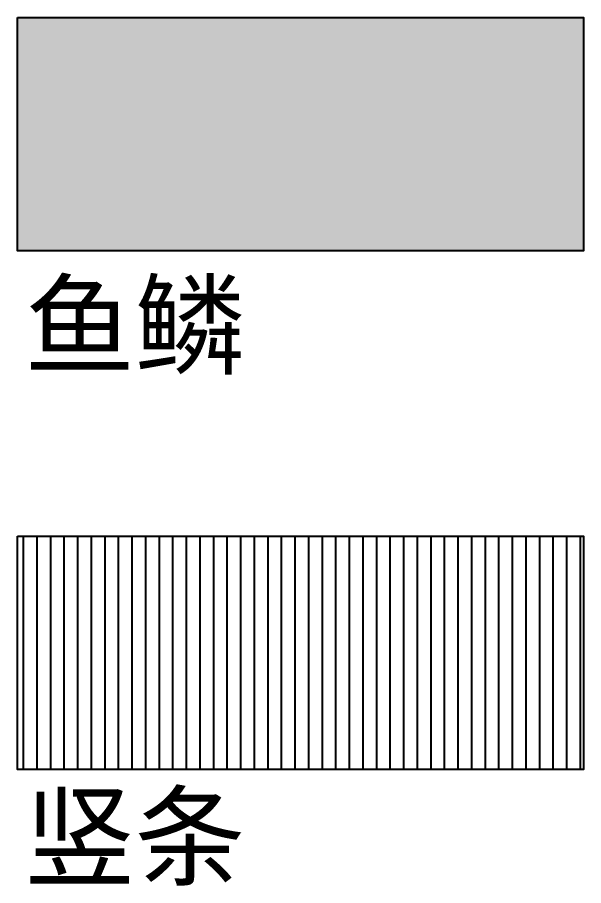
# Model space of a CAD drawing. Header units: millimetres. Extents: x -4199 to 23701, y -2708 to 11766.
# Drawn here: x 15332 to 16523, y 3296 to 5123 of the extents above; entities that cross this region are included whole.
import ezdxf

# ---------------------------------------------------------------- set-up
doc = ezdxf.new("R2010")
doc.units = ezdxf.units.MM
for name, color, linetype in [('A-DOOR-PANEL', 2, 'Continuous'), ('A-HATCH-SAMPLE', 7, 'Continuous'), ('A-HATCH-SAMPLE-TEXT', 7, 'Continuous')]:
    doc.layers.add(name, color=color, linetype=linetype)
doc.styles.add('工程字', font='')
doc.styles.get('工程字').set_extended_font_data('SimSun')

msp = doc.modelspace()

# ---------------------------------------------------------------- hatches: boundary and pattern name
at = {"layer": 'A-HATCH-SAMPLE', "true_color": 0xc7c8ca}
h = msp.add_hatch(dxfattribs=at)
h.set_pattern_fill('YULIN', color=9, scale=0.8, pattern_type=2)
h.set_pattern_definition([(116.56505, (-52631.785, 60283.637), (-120.0024, 120.0024), [2.55556, -265.77796]), (135, (-52632.93, 60285.92), (-5e-06, -120.002395), [2.42441, -167.2846]), (135, (-52634.64, 60287.64), (-5e-06, -120.002395), [2.42441, -167.2846]), (165.963756, (-52636.356, 60289.351), (-360.007198, 120.002403), [2.3561, -492.42646]), (168.690067, (-52638.642, 60289.923), (-480.009599, 120.002404), [2.91378, -608.9808]), (0, (-52643.78, 60290.5), (0, 120.0024), [2.28576, -117.71664]), (11.309932, (-52646.642, 60289.923), (480.0096, 120.0023994), [2.91378, -608.9808]), (14.036243, (-52648.928, 60289.351), (360.0072, 120.002399), [2.3561, -492.42646]), (45, (-52650.64, 60287.64), (0, 120.0024), [2.42441, -167.2846]), (45, (-52652.36, 60285.92), (0, 120.0024), [2.42441, -167.2846]), (63.43495, (-52653.5, 60283.637), (120.0024, 120.0024), [2.55556, -265.77796]), (128.659808, (-52627.785, 60288.78), (-360.007198, 480.0096007), [3.659, -764.73127]), (141.34019, (-52630.07, 60291.637), (-120.0023987, 120.002401), [3.659, -764.73127]), (156.80141, (-52632.928, 60293.923), (-600.0119974, 240.004805), [4.35196, -909.55904]), (164.054604, (-52636.928, 60295.637), (-360.0071996, 120.0024), [4.16015, -869.47048]), (0, (-52644.36, 60296.78), (0, 120.0024), [3.42864, -116.57376]), (15.945396, (-52648.356, 60295.637), (360.0071996, 120.0023998), [4.16015, -869.47048]), (23.19859, (-52652.356, 60293.923), (600.0119992, 240.0048002), [4.35196, -909.55904]), (38.659808, (-52655.214, 60291.637), (120.0024, 120.0023998), [3.659, -764.73127]), (51.340192, (-52657.5, 60288.78), (360.0072, 480.0095992), [3.659, -764.73127]), (130.601294, (-52623.213, 60292.78), (-600.011992, 720.014406), [5.26842, -1101.09904]), (144.462322, (-52626.642, 60296.78), (-360.007199, 240.0048013), [4.91571, -1027.38392]), (159.443954, (-52630.642, 60299.637), (-600.0119965, 240.004808), [4.88239, -1020.41856]), (167.471192, (-52635.213, 60301.352), (-600.011999, 120.002403), [5.26842, -1101.09904]), (0, (-52644.93, 60302.5), (0, 120.0024), [4.57152, -115.43088]), (12.528808, (-52650.071, 60301.352), (600.0119996, 120.0024004), [5.26842, -1101.09904]), (20.556045, (-52654.642, 60299.637), (600.0119998, 240.0047997), [4.88239, -1020.41856]), (35.537678, (-52658.642, 60296.78), (360.0072, 240.0047997), [4.91571, -1027.38392]), (49.398705, (-52662.071, 60292.78), (600.0120003, 720.014399), [5.26842, -1101.09904]), (131.185925, (-52618.642, 60296.78), (-120.0023993, 120.0024), [6.07449, -1269.56848]), (146.30993, (-52622.64, 60301.352), (-120.002399, 120.0024), [6.18107, -426.49374]), (153.43495, (-52627.785, 60304.78), (-120.002398, 120.0024), [6.3889, -261.94462]), (169.695153, (-52633.499, 60307.638), (-720.0143988, 120.0024067), [6.3889, -1335.27872]), (0, (-52645.5, 60308.78), (0, 120.0024), [5.7144, -114.288]), (10.304846, (-52651.785, 60307.638), (720.0144, 120.0023993), [6.3889, -1335.27872]), (26.56505, (-52657.5, 60304.78), (120.0024, 120.0024), [6.3889, -261.94462]), (33.690067, (-52662.642, 60301.352), (240.0048, 120.0024), [6.18107, -426.49374]), (48.814075, (-52666.642, 60296.78), (120.0023996, 120.0023997), [6.07449, -1269.56848]), (41.185925, (-52667.214, 60304.78), (840.0167985, 720.0143972), [6.07449, -1269.56848]), (45, (-52671.785, 60300.21), (0, 120.0024), [6.4651, -163.24391]), (135, (-52613.5, 60300.21), (-5e-06, -120.002395), [6.4651, -163.24391]), (138.814074, (-52618.07, 60304.78), (-840.0167873, 720.0144103), [6.07449, -1269.56848]), (48.012787, (-52676.928, 60303.066), (120.0023997, 120.0023998), [7.68794, -1606.7792]), (131.987212, (-52608.356, 60303.066), (-120.0023987, 120.0024008), [7.68794, -1606.7792]), (56.309932, (-52682.643, 60305.352), (120.002399, 120.0024), [4.12071, -428.55409]), (123.690067, (-52602.64, 60305.352), (-120.002398, 120.0024), [4.12071, -428.55409]), (90, (-52694.64, 60308.21), (-120.0024, 7e-15), [0.57144, -119.43096]), (90, (-52590.64, 60308.21), (-120.0024, 7e-15), [0.57144, -119.43096]), (0, (-52584.93, 60260.78), (0, 120.0024), [2.28576, -117.71664]), (26.56505, (-52587.21, 60259.637), (120.0024, 120.0024), [2.55556, -265.77796]), (14.036243, (-52589.498, 60259.065), (360.0072, 120.002399), [2.3561, -492.42646]), (45, (-52591.21, 60257.35), (0, 120.0024), [2.42441, -167.2846]), (56.309932, (-52592.355, 60255.637), (120.0024, 240.0048), [2.06036, -430.61445]), (63.43495, (-52593.5, 60253.35), (120.0024, 120.0024), [2.55556, -265.77796]), (9.462322, (-52586.07, 60266.494), (600.012, 120.0024), [3.47593, -726.47017]), (18.43495, (-52589.498, 60265.35), (240.0048, 120.0024), [3.6141, -375.8668]), (26.56505, (-52592.927, 60263.637), (120.0024, 120.0024), [3.83334, -264.50018]), (38.659808, (-52595.784, 60261.35), (480.0095995, 360.0071997), [3.659, -764.73127]), (59.036243, (-52597.498, 60258.494), (120.0024, 240.0047995), [3.33204, -696.39618]), (7.125016, (-52587.212, 60272.208), (840.0167995, 120.0024), [4.6071, -962.88312]), (15.945396, (-52591.212, 60271.065), (360.0071996, 120.0023998), [4.16015, -869.47048]), (29.744881, (-52595.212, 60268.78), (240.0047997, 120.0024), [4.6071, -962.88312]), (29.744881, (-52599.213, 60266.494), (600.0119995, 360.0071997), [4.6071, -962.88312]), (50.194429, (-52602.07, 60263.065), (480.0096, 600.012), [4.46309, -932.7856]), (5.710593, (-52588.355, 60278.494), (1080.0215927, 120.0023993), [5.7429, -1200.26624]), (18.43495, (-52593.5, 60276.78), (240.0048, 120.0024), [5.42116, -374.05975]), (23.962489, (-52598.641, 60274.494), (840.0167997, 360.0071986), [5.62803, -1176.25848]), (40.601295, (-52602.641, 60271.065), (120.0023998, 120.0023996), [5.26842, -1101.09904]), (48.814075, (-52606.641, 60266.494), (120.0023996, 120.0023997), [6.07449, -1269.56848]), (4.763642, (-52589.498, 60284.209), (1320.0263934, 120.0023994), [6.88105, -1438.1392]), (15.255119, (-52595.784, 60282.494), (480.0095998, 120.0024003), [6.51542, -1361.7224]), (28.61046, (-52602.07, 60279.066), (1080.0215955, 600.0119959), [7.16012, -1496.4656]), (37.874984, (-52607.213, 60275.065), (480.0096, 360.0071997), [6.51542, -1361.7224]), (48.36646, (-52611.784, 60269.923), (840.0167997, 960.0191975), [6.88105, -1438.1392]), (8.130102, (-52590.641, 60289.923), (720.0144, 120.0024), [8.08138, -840.46368]), (17.102729, (-52598.07, 60287.637), (360.00719975, 120.00239945), [7.77242, -1624.43664]), (24.77514, (-52605.4984, 60284.2085), (240.0047995, 120.0023994), [8.18178, -1709.99104]), (39.289407, (-52611.784, 60279.0655), (720.0143996, 600.0119983), [8.12169, -1697.4328]), (50.710593, (-52616.927, 60272.78), (600.0119994, 720.0143986), [8.12169, -1697.4328]), (7.125016, (-52591.784, 60295.637), (840.0167995, 120.0024), [9.2142, -958.27608]), (14.036243, (-52600.927, 60293.352), (360.0072, 120.002399), [9.42443, -485.35814]), (28.072487, (-52609.4985, 60288.78), (1560.03119596, 840.0167966), [9.71448, -2030.32632]), (40.236358, (-52616.927, 60282.494), (720.01439517, 600.0119958), [9.73127, -2033.83592]), (52.431408, (-52622.6416, 60275.0655), (360.00720024, 480.0095991), [9.37231, -1958.81336]), (5.194429, (-52595.212, 60307.638), (1200.024, 120.0024), [12.62352, -1312.84624]), (18.43495, (-52607.213, 60303.637), (240.0048, 120.0024), [12.64936, -366.83154]), (30.068583, (-52618.07, 60297.3516), (840.0167943, 480.0095963), [12.54568, -2622.0468]), (41.4236656, (-52627.7846, 60288.78), (1080.02159814, 960.01919753), [12.95544, -2707.68712]), (56.309932, (-52634.642, 60278.494), (120.0024, 240.0048), [12.36214, -420.31266]), (116.56505, (-52691.786, 60253.35), (-120.0024, 120.0024), [2.55556, -265.77796]), (123.690067, (-52692.93, 60255.637), (-120.002398, 240.004801), [2.06036, -430.61445]), (135, (-52694.07, 60257.35), (-5e-06, -120.002395), [2.42441, -167.2846]), (165.963756, (-52695.786, 60259.065), (-360.007198, 120.002403), [2.3561, -492.42646]), (153.43495, (-52698.07, 60259.637), (-120.002398, 120.0024), [2.55556, -265.77796]), (0, (-52702.64, 60260.78), (0, 120.0024), [2.28576, -117.71664]), (120.963756, (-52687.786, 60258.494), (-120.0023978, 240.0048007), [3.33204, -696.39618]), (141.34019, (-52689.5, 60261.35), (-480.009595, 360.007206), [3.659, -764.73127]), (153.43495, (-52692.357, 60263.637), (-120.002398, 120.0024), [3.83334, -264.50018]), (161.56505, (-52695.786, 60265.35), (-240.0048, 120.0024), [3.6141, -375.8668]), (170.537677, (-52699.215, 60266.494), (-600.0119983, 120.002408), [3.47593, -726.47017]), (129.805571, (-52683.214, 60263.065), (-480.009599, 600.0120007), [4.46309, -932.7856]), (150.255118, (-52686.071, 60266.494), (-600.0119952, 360.0072069), [4.6071, -962.88312]), (150.255118, (-52690.072, 60268.78), (-240.0047983, 120.002403), [4.6071, -962.88312]), (164.054604, (-52694.072, 60271.065), (-360.0071996, 120.0024), [4.16015, -869.47048]), (172.874983, (-52698.072, 60272.208), (-840.0167981, 120.0024092), [4.6071, -962.88312]), (131.185925, (-52678.643, 60266.494), (-120.0023993, 120.0024), [6.07449, -1269.56848]), (139.398705, (-52682.643, 60271.065), (-120.0023993, 120.0024), [5.26842, -1101.09904]), (156.037511, (-52686.643, 60274.494), (-240.0047994, 120.0023998), [5.62803, -1176.25848]), (161.56505, (-52691.786, 60276.78), (-240.0048, 120.0024), [5.42116, -374.05975]), (174.289406, (-52696.929, 60278.494), (-1080.021591, 120.0024152), [5.7429, -1200.26624]), (131.633539, (-52673.5, 60269.923), (-840.016793, 960.0192033), [6.88105, -1438.1392]), (142.125016, (-52678.071, 60275.065), (-480.0095977, 360.0072028), [6.51542, -1361.7224]), (151.38954, (-52683.214, 60279.066), (-1080.0215916, 600.012003), [7.16012, -1496.4656]), (164.744881, (-52689.5, 60282.494), (-480.0095993, 120.0024025), [6.51542, -1361.7224]), (175.236358, (-52695.786, 60284.209), (-1320.0263928, 120.0024065), [6.88105, -1438.1392]), (129.289406, (-52668.357, 60272.78), (-480.0095907, 600.0120066), [8.12169, -1697.4328]), (140.710593, (-52673.5, 60279.0655), (-600.01199835, 480.0096011), [8.12169, -1697.4328]), (155.224859, (-52679.786, 60284.2085), (-240.0047988, 120.0024008), [8.18178, -1709.99104]), (162.897271, (-52687.214, 60287.637), (-360.00719975, 120.0023994), [7.77242, -1624.43664]), (171.869897, (-52694.643, 60289.923), (-720.0143987, 120.0024076), [8.08138, -840.46368]), (127.568592, (-52662.6424, 60275.0655), (-360.0071994, 480.0095997), [9.37231, -1958.81336]), (139.763641, (-52668.357, 60282.494), (-720.01438787, 600.01200454), [9.73127, -2033.83592]), (151.927513, (-52675.7855, 60288.78), (-1560.0311945, 840.01679925), [9.71448, -2030.32632]), (165.963756, (-52684.357, 60293.352), (-360.007198, 120.002403), [9.42443, -485.35814]), (172.874983, (-52693.5, 60295.637), (-840.0167981, 120.0024092), [9.2142, -958.27608]), (123.690067, (-52650.642, 60278.494), (-120.002398, 240.004801), [12.36214, -420.31266]), (138.576334, (-52657.4995, 60288.78), (-1080.02159144, 960.01920507), [12.95544, -2707.68712]), (149.931417, (-52667.214, 60297.3516), (-840.01679265, 480.0095992), [12.54568, -2622.0468]), (161.56505, (-52678.07, 60303.637), (-240.0048, 120.0024), [12.64936, -366.83154]), (174.805571, (-52690.072, 60307.638), (-1200.0239998, 120.0024015), [12.62352, -1312.84624]), (116.56505, (-52631.785, 60223.636), (-120.0024, 120.0024), [2.55556, -265.77796]), (135, (-52632.93, 60225.92), (-5e-06, -120.002395), [2.42441, -167.2846]), (135, (-52634.64, 60227.64), (-5e-06, -120.002395), [2.42441, -167.2846]), (165.963756, (-52636.356, 60229.35), (-360.007198, 120.002403), [2.3561, -492.42646]), (168.690067, (-52638.642, 60229.922), (-480.009599, 120.002404), [2.91378, -608.9808]), (0, (-52643.78, 60230.49), (0, 120.0024), [2.28576, -117.71664]), (11.309932, (-52646.642, 60229.922), (480.0096, 120.0023994), [2.91378, -608.9808]), (14.036243, (-52648.928, 60229.35), (360.0072, 120.002399), [2.3561, -492.42646]), (45, (-52650.64, 60227.64), (0, 120.0024), [2.42441, -167.2846]), (45, (-52652.36, 60225.92), (0, 120.0024), [2.42441, -167.2846]), (63.43495, (-52653.5, 60223.636), (120.0024, 120.0024), [2.55556, -265.77796]), (128.659808, (-52627.785, 60228.779), (-120.0023993, 120.0024004), [3.659, -764.73127]), (141.34019, (-52630.07, 60231.636), (-120.0023987, 120.002401), [3.659, -764.73127]), (156.80141, (-52632.928, 60233.922), (-240.004799, 120.0024013), [4.35196, -909.55904]), (164.054604, (-52636.928, 60235.636), (-480.0095996, 120.0024008), [4.16015, -869.47048]), (0, (-52644.36, 60236.78), (0, 120.0024), [3.42864, -116.57376]), (15.945396, (-52648.356, 60235.636), (480.0095997, 120.0024005), [4.16015, -869.47048]), (23.19859, (-52652.356, 60233.922), (240.0047997, 120.0023998), [4.35196, -909.55904]), (38.659808, (-52655.214, 60231.636), (120.0024, 120.0023998), [3.659, -764.73127]), (51.340192, (-52657.5, 60228.779), (360.0072, 480.0095992), [3.659, -764.73127]), (130.601294, (-52623.213, 60232.779), (-600.011992, 720.014406), [5.26842, -1101.09904]), (144.462322, (-52626.642, 60236.779), (-360.007199, 240.0048013), [4.91571, -1027.38392]), (159.443954, (-52630.642, 60239.636), (-360.007198, 120.0024048), [4.88239, -1020.41856]), (167.471192, (-52635.213, 60241.35), (-600.011999, 120.002403), [5.26842, -1101.09904]), (0, (-52644.93, 60242.49), (0, 120.0024), [4.57152, -115.43088]), (12.528808, (-52650.071, 60241.35), (600.0119996, 120.0024004), [5.26842, -1101.09904]), (20.556045, (-52654.642, 60239.636), (360.0071996, 120.0024), [4.88239, -1020.41856]), (35.537678, (-52658.642, 60236.779), (480.0096, 360.0071988), [4.91571, -1027.38392]), (49.398705, (-52662.071, 60232.779), (120.0023994, 120.0024), [5.26842, -1101.09904]), (131.185925, (-52618.642, 60236.779), (-120.0023993, 120.0024), [6.07449, -1269.56848]), (146.30993, (-52622.64, 60241.35), (-120.002399, 120.0024), [6.18107, -426.49374]), (153.43495, (-52627.785, 60244.78), (-120.002398, 120.0024), [6.3889, -261.94462]), (169.695153, (-52633.499, 60247.636), (-720.0143988, 120.0024067), [6.3889, -1335.27872]), (0, (-52645.5, 60248.78), (0, 120.0024), [5.7144, -114.288]), (10.304846, (-52651.785, 60247.636), (720.0144, 120.0023993), [6.3889, -1335.27872]), (26.56505, (-52657.5, 60244.78), (120.0024, 120.0024), [6.3889, -261.94462]), (33.690067, (-52662.642, 60241.35), (240.0048, 120.0024), [6.18107, -426.49374]), (48.814075, (-52666.642, 60236.779), (720.0143986, 840.0167973), [6.07449, -1269.56848]), (131.987212, (-52613.499, 60240.208), (-960.0191857, 1080.0216026), [7.68794, -1606.7792]), (147.528807, (-52618.642, 60245.922), (-360.0071972, 240.0048037), [7.45067, -1557.1892]), (157.380135, (-52624.927, 60249.922), (-840.0167935, 360.0071979), [7.42872, -1552.60248]), (165.963756, (-52631.785, 60252.78), (-360.007198, 120.002403), [7.06832, -487.71425]), (0, (-52646.64, 60254.49), (0, 120.0024), [8.00016, -112.00224]), (14.036243, (-52653.5, 60252.78), (360.0072, 120.002399), [7.06832, -487.71425]), (22.619865, (-52660.357, 60249.922), (840.0167941, 360.0071967), [7.42872, -1552.60248]), (32.471192, (-52666.6425, 60245.922), (360.0072002, 240.0047993), [7.45067, -1557.1892]), (48.012787, (-52671.7855, 60240.208), (120.0023997, 120.0023998), [7.68794, -1606.7792]), (129.805571, (-52608.356, 60243.065), (-120.0023998, 120.0024), [8.92618, -928.32248]), (145.304846, (-52614.07, 60249.922), (-360.00719746, 240.00480254), [9.03526, -1888.36928]), (156.80141, (-52621.499, 60255.065), (-240.004799, 120.0024013), [8.70391, -905.20712]), (165.068582, (-52629.499, 60258.494), (-1320.0263888, 360.0072173), [8.87113, -1854.06704]), (0, (-52647.21, 60260.78), (0, 120.0024), [9.14304, -110.85936]), (14.931417, (-52655.785, 60258.494), (1320.02639445, 360.0071966), [8.87113, -1854.06704]), (23.19859, (-52663.785, 60255.065), (600.0119992, 240.0048002), [8.70391, -905.20712]), (34.6951535, (-52671.214, 60249.922), (360.00719955, 240.0047994), [9.03526, -1888.36928]), (50.194429, (-52676.928, 60243.065), (480.0096, 600.012), [8.92618, -928.32248]), (130.601294, (-52602.641, 60245.35), (-120.0023984, 120.002401), [10.53683, -1095.83056]), (141.842773, (-52609.4985, 60253.351), (-1080.02159283, 840.0168069), [10.1742, -2126.40776]), (154.798876, (-52617.4987, 60259.6366), (-240.00479896, 120.00240134), [10.73638, -2243.904]), (167.471192, (-52627.213, 60264.208), (-600.011999, 120.002403), [10.53683, -1095.83056]), (0, (-52647.78, 60266.49), (0, 120.0024), [10.28592, -109.71648]), (12.528808, (-52658.071, 60264.208), (600.0119996, 120.0024004), [10.53683, -1095.83056]), (25.201124, (-52667.7854, 60259.6366), (240.0047998, 120.00239967), [10.73638, -2243.904]), (38.1572265, (-52675.7855, 60253.351), (1080.02160014, 840.0167975), [10.1742, -2126.40776]), (49.398705, (-52682.643, 60245.35), (600.0120003, 720.014399), [10.53683, -1095.83056]), (123.690067, (-52590.64, 60248.208), (-120.002398, 120.0024), [12.36214, -420.31266]), (138.576334, (-52597.498, 60258.4937), (-960.01919118, 840.01680335), [12.95544, -2707.68712]), (149.931417, (-52607.213, 60267.0653), (-1440.0287939, 840.01680244), [12.54568, -2622.0468]), (161.56505, (-52618.07, 60273.35), (-240.0048, 120.0024), [12.64936, -366.83154]), (174.805571, (-52630.07, 60277.351), (-1200.0239998, 120.0024015), [12.62352, -1312.84624]), (5.194429, (-52655.214, 60277.351), (1200.024, 120.0024), [12.62352, -1312.84624]), (18.43495, (-52667.214, 60273.35), (240.0048, 120.0024), [12.64936, -366.83154]), (30.068583, (-52678.0713, 60267.0653), (1440.02879683, 840.01679743), [12.54568, -2622.0468]), (41.4236656, (-52687.786, 60258.4937), (960.01919704, 840.01679664), [12.95544, -2707.68712]), (56.309932, (-52694.643, 60248.208), (120.0024, 240.0048), [12.36214, -420.31266]), (0, (-52584.93, 60200.78), (0, 120.0024), [2.28576, -117.71664]), (26.56505, (-52587.21, 60199.635), (120.0024, 120.0024), [2.55556, -265.77796]), (14.036243, (-52589.498, 60199.064), (360.0072, 120.002399), [2.3561, -492.42646]), (45, (-52591.21, 60197.35), (0, 120.0024), [2.42441, -167.2846]), (56.309932, (-52592.355, 60195.635), (120.0024, 240.0048), [2.06036, -430.61445]), (63.43495, (-52593.5, 60193.35), (120.0024, 120.0024), [2.55556, -265.77796]), (0, (-52586.07, 60206.49), (0, 120.0024), [3.42864, -116.57376]), (18.43495, (-52589.498, 60205.35), (240.0048, 120.0024), [3.6141, -375.8668]), (26.56505, (-52592.927, 60203.635), (120.0024, 120.0024), [3.83334, -264.50018]), (38.659808, (-52595.784, 60201.35), (480.0095995, 360.0071997), [3.659, -764.73127]), (59.036243, (-52597.498, 60198.493), (120.0024, 240.0047995), [3.33204, -696.39618]), (7.125016, (-52587.212, 60212.207), (840.0167995, 120.0024), [4.6071, -962.88312]), (15.945396, (-52591.212, 60211.064), (360.0071996, 120.0023998), [4.16015, -869.47048]), (29.744881, (-52595.212, 60208.778), (600.0119995, 360.0071997), [4.6071, -962.88312]), (29.744881, (-52599.213, 60206.493), (240.0047997, 120.0024), [4.6071, -962.88312]), (50.194429, (-52602.07, 60203.064), (480.0096, 600.012), [4.46309, -932.7856]), (0, (-52588.36, 60218.49), (0, 120.0024), [5.7144, -114.288]), (18.43495, (-52593.5, 60216.78), (240.0048, 120.0024), [5.42116, -374.05975]), (23.962489, (-52598.641, 60214.493), (840.0167997, 360.0071986), [5.62803, -1176.25848]), (40.601295, (-52602.641, 60211.064), (120.0023998, 120.0023996), [5.26842, -1101.09904]), (48.814075, (-52606.641, 60206.493), (120.0023996, 120.0023997), [6.07449, -1269.56848]), (4.763642, (-52589.498, 60224.207), (1320.0263934, 120.0023994), [6.88105, -1438.1392]), (15.255119, (-52595.784, 60222.493), (480.0095998, 120.0024003), [6.51542, -1361.7224]), (28.61046, (-52602.07, 60219.064), (1080.0215955, 600.0119959), [7.16012, -1496.4656]), (37.874984, (-52607.213, 60215.064), (480.0096, 360.0071997), [6.51542, -1361.7224]), (48.36646, (-52611.784, 60209.921), (840.0167997, 960.0191975), [6.88105, -1438.1392]), (4.085617, (-52590.641, 60229.922), (1560.0311946, 120.0023996), [8.02054, -1676.29336]), (17.102729, (-52598.07, 60227.636), (1200.02399625, 360.007198), [7.77242, -1624.43664]), (24.77514, (-52605.4984, 60224.207), (240.0047995, 120.0023994), [8.18178, -1709.99104]), (39.289407, (-52611.784, 60219.064), (720.0143996, 600.0119983), [8.12169, -1697.4328]), (50.710593, (-52616.927, 60212.7785), (600.0119994, 720.0143986), [8.12169, -1697.4328]), (7.125016, (-52591.784, 60235.636), (840.0167995, 120.0024), [9.2142, -958.27608]), (14.036243, (-52600.927, 60233.35), (360.0072, 120.002399), [9.42443, -485.35814]), (28.072487, (-52609.4985, 60228.779), (240.00479967, 120.0023997), [9.71448, -2030.32632]), (40.236358, (-52616.927, 60222.493), (840.01679704, 720.01439727), [9.73127, -2033.83592]), (52.431408, (-52622.6416, 60215.064), (360.00720024, 480.0095991), [9.37231, -1958.81336]), (5.194429, (-52595.212, 60247.636), (1200.024, 120.0024), [12.62352, -1312.84624]), (18.43495, (-52607.213, 60243.636), (240.0048, 120.0024), [12.64936, -366.83154]), (30.068583, (-52618.07, 60237.3504), (840.0167943, 480.0095963), [12.54568, -2622.0468]), (41.4236656, (-52627.7846, 60228.779), (960.01919704, 840.01679664), [12.95544, -2707.68712]), (56.309932, (-52634.642, 60218.493), (120.0024, 240.0048), [12.36214, -420.31266]), (116.56505, (-52691.786, 60193.35), (-120.0024, 120.0024), [2.55556, -265.77796]), (123.690067, (-52692.93, 60195.635), (-120.002398, 240.004801), [2.06036, -430.61445]), (135, (-52694.07, 60197.35), (-5e-06, -120.002395), [2.42441, -167.2846]), (165.963756, (-52695.786, 60199.064), (-360.007198, 120.002403), [2.3561, -492.42646]), (153.43495, (-52698.07, 60199.635), (-120.002398, 120.0024), [2.55556, -265.77796]), (0, (-52702.64, 60200.78), (0, 120.0024), [2.28576, -117.71664]), (120.963756, (-52687.786, 60198.493), (-120.0023978, 240.0048007), [3.33204, -696.39618]), (141.34019, (-52689.5, 60201.35), (-480.009595, 360.007206), [3.659, -764.73127]), (153.43495, (-52692.357, 60203.635), (-120.002398, 120.0024), [3.83334, -264.50018]), (161.56505, (-52695.786, 60205.35), (-240.0048, 120.0024), [3.6141, -375.8668]), (0, (-52702.64, 60206.49), (0, 120.0024), [3.42864, -116.57376]), (129.805571, (-52683.214, 60203.064), (-480.009599, 600.0120007), [4.46309, -932.7856]), (150.255118, (-52686.071, 60206.493), (-600.0119952, 360.0072069), [4.6071, -962.88312]), (150.255118, (-52690.072, 60208.778), (-240.0047983, 120.002403), [4.6071, -962.88312]), (164.054604, (-52694.072, 60211.064), (-360.0071996, 120.0024), [4.16015, -869.47048]), (172.874983, (-52698.072, 60212.207), (-840.0167981, 120.0024092), [4.6071, -962.88312]), (131.185925, (-52678.643, 60206.493), (-720.0143958, 840.0167997), [6.07449, -1269.56848]), (139.398705, (-52682.643, 60211.064), (-120.0023993, 120.0024), [5.26842, -1101.09904]), (156.037511, (-52686.643, 60214.493), (-240.0047994, 120.0023998), [5.62803, -1176.25848]), (161.56505, (-52691.786, 60216.78), (-240.0048, 120.0024), [5.42116, -374.05975]), (0, (-52702.64, 60218.49), (0, 120.0024), [5.7144, -114.288]), (131.633539, (-52673.5, 60209.921), (-120.0023988, 120.0024001), [6.88105, -1438.1392]), (142.125016, (-52678.071, 60215.064), (-600.0119968, 480.009603), [6.51542, -1361.7224]), (151.38954, (-52683.214, 60219.064), (-240.004799, 120.0024013), [7.16012, -1496.4656]), (164.744881, (-52689.5, 60222.493), (-840.0167967, 240.0048035), [6.51542, -1361.7224]), (175.236358, (-52695.786, 60224.207), (-1320.0263928, 120.0024065), [6.88105, -1438.1392]), (129.289406, (-52668.357, 60212.7785), (-480.0095907, 600.0120066), [8.12169, -1697.4328]), (140.710593, (-52673.5, 60219.064), (-600.01199835, 480.0096011), [8.12169, -1697.4328]), (155.224859, (-52679.786, 60224.207), (-240.0047988, 120.0024008), [8.18178, -1709.99104]), (162.897271, (-52687.214, 60227.636), (-1200.0239958, 360.0071994), [7.77242, -1624.43664]), (175.914383, (-52694.643, 60229.922), (-1560.0311941, 120.0024054), [8.02054, -1676.29336]), (127.568592, (-52662.6424, 60215.064), (-360.0071994, 480.0095997), [9.37231, -1958.81336]), (139.763641, (-52668.357, 60222.493), (-840.0167883, 720.0144075), [9.73127, -2033.83592]), (151.927513, (-52675.7855, 60228.779), (-240.0047995, 120.00240007), [9.71448, -2030.32632]), (165.963756, (-52684.357, 60233.35), (-360.007198, 120.002403), [9.42443, -485.35814]), (172.874983, (-52693.5, 60235.636), (-840.0167981, 120.0024092), [9.2142, -958.27608]), (123.690067, (-52650.642, 60218.493), (-120.002398, 240.004801), [12.36214, -420.31266]), (138.576334, (-52657.4995, 60228.779), (-960.01919118, 840.01680335), [12.95544, -2707.68712]), (149.931417, (-52667.214, 60237.3504), (-840.01679265, 480.0095992), [12.54568, -2622.0468]), (161.56505, (-52678.07, 60243.636), (-240.0048, 120.0024), [12.64936, -366.83154]), (174.805571, (-52690.072, 60247.636), (-1200.0239998, 120.0024015), [12.62352, -1312.84624]), (151.38954, (-52622.642, 60188.778), (-1080.0215916, 600.012003), [7.16012, -1496.4656]), (165.963756, (-52628.927, 60192.207), (-360.007198, 120.002403), [7.06832, -487.71425]), (175.236358, (-52635.785, 60193.921), (-1320.0263928, 120.0024065), [6.88105, -1438.1392]), (4.763642, (-52649.499, 60193.921), (1320.0263934, 120.0023994), [6.88105, -1438.1392]), (14.036243, (-52656.357, 60192.207), (360.0072, 120.002399), [7.06832, -487.71425]), (28.61046, (-52662.642, 60188.778), (240.0047996, 120.0024001), [7.16012, -1496.4656]), (140.194428, (-52613.499, 60188.778), (-120.002398, 120.0024018), [8.92618, -928.32248]), (154.983106, (-52620.356, 60194.4924), (-240.0047985, 120.002402), [9.45902, -1976.93408]), (165.963756, (-52628.927, 60198.493), (-360.007198, 120.002403), [9.42443, -485.35814]), (0, (-52647.21, 60200.78), (0, 120.0024), [9.14304, -110.85936]), (14.036243, (-52656.357, 60198.493), (360.0072, 120.002399), [9.42443, -485.35814]), (25.016893, (-52664.928, 60194.4924), (240.00479976, 120.0023995), [9.45902, -1976.93408]), (39.805571, (-52671.785, 60188.778), (600.0120007, 480.009599), [8.92618, -928.32248]), (137.121096, (-52604.927, 60188.778), (-120.002399, 120.0024006), [10.91735, -2281.72528]), (147.994616, (-52612.927, 60196.207), (-600.0119944, 360.0072079), [10.78191, -1121.3184]), (160.559965, (-52622.07, 60201.921), (-360.00719953, 120.00240104), [10.30178, -2153.07224]), (173.990994, (-52631.7847, 60205.35), (-1200.0239949, 120.00240036), [10.91735, -2281.72528]), (6.009006, (-52653.4994, 60205.35), (1200.023995, 120.0023996), [10.91735, -2281.72528]), (19.440035, (-52663.214, 60201.921), (1680.03359523, 600.0119974), [10.30178, -2153.07224]), (32.005383, (-52672.357, 60196.207), (360.0071995, 240.0047996), [10.78191, -1121.3184]), (42.878904, (-52680.357, 60188.778), (1560.03119845, 1440.02879847), [10.91735, -2281.72528]), (125.837652, (-52590.641, 60188.778), (-960.01917536, 1320.02641232), [12.68803, -2651.7976]), (138.814074, (-52598.07, 60199.064), (-840.0167873, 720.0144103), [12.14898, -1263.494]), (149.931417, (-52607.213, 60207.064), (-1440.0287939, 840.01680244), [12.54568, -2622.0468]), (161.56505, (-52618.07, 60213.35), (-240.0048, 120.0024), [12.64936, -366.83154]), (174.805571, (-52630.07, 60217.35), (-1200.0239998, 120.0024015), [12.62352, -1312.84624]), (5.194429, (-52655.214, 60217.35), (1200.024, 120.0024), [12.62352, -1312.84624]), (18.43495, (-52667.214, 60213.35), (240.0048, 120.0024), [12.64936, -366.83154]), (30.068583, (-52678.0713, 60207.064), (1440.02879683, 840.01679743), [12.54568, -2622.0468]), (41.185925, (-52687.214, 60199.064), (120.0023998, 120.0023995), [12.14898, -1263.494]), (54.162347, (-52694.643, 60188.778), (600.0119998, 840.01679834), [12.68803, -2651.7976])])
h.paths.add_polyline_path([(15331.78, 5123.21), (16523.07, 5123.21), (16523.07, 4631.63), (15331.78, 4631.63)])
h = msp.add_hatch(dxfattribs=at)
h.set_pattern_fill('ANSI31', color=9, scale=9, angle=45)
h.paths.add_polyline_path([(15331.78, 4031.49), (16523.07, 4031.49), (16523.07, 3539.92), (15331.78, 3539.92)])

# ---------------------------------------------------------------- linework, layer by layer
at = {"layer": 'A-DOOR-PANEL'}
for points in [[(15331.78, 5123.21), (16523.07, 5123.21), (16523.07, 4631.63), (15331.78, 4631.63)], [(15331.78, 4031.49), (16523.07, 4031.49), (16523.07, 3539.92), (15331.78, 3539.92)]]:
    msp.add_lwpolyline(points, close=True, dxfattribs=at)

# ---------------------------------------------------------------- texts
at = {"layer": 'A-HATCH-SAMPLE-TEXT', "char_height": 170.6004, "width": 2044.5749, "attachment_point": 1, "style": '工程字'}
for s, insert in [('{\\fSimSun|b1|i0|c134|p2;鱼鳞}', (15346.15, 4560.37)), ('{\\fSimSun|b1|i0|c134|p2;竖条}', (15346.15, 3483.99))]:
    msp.add_mtext(s, dxfattribs=dict(at, insert=insert))

doc.saveas('drawing.dxf')
